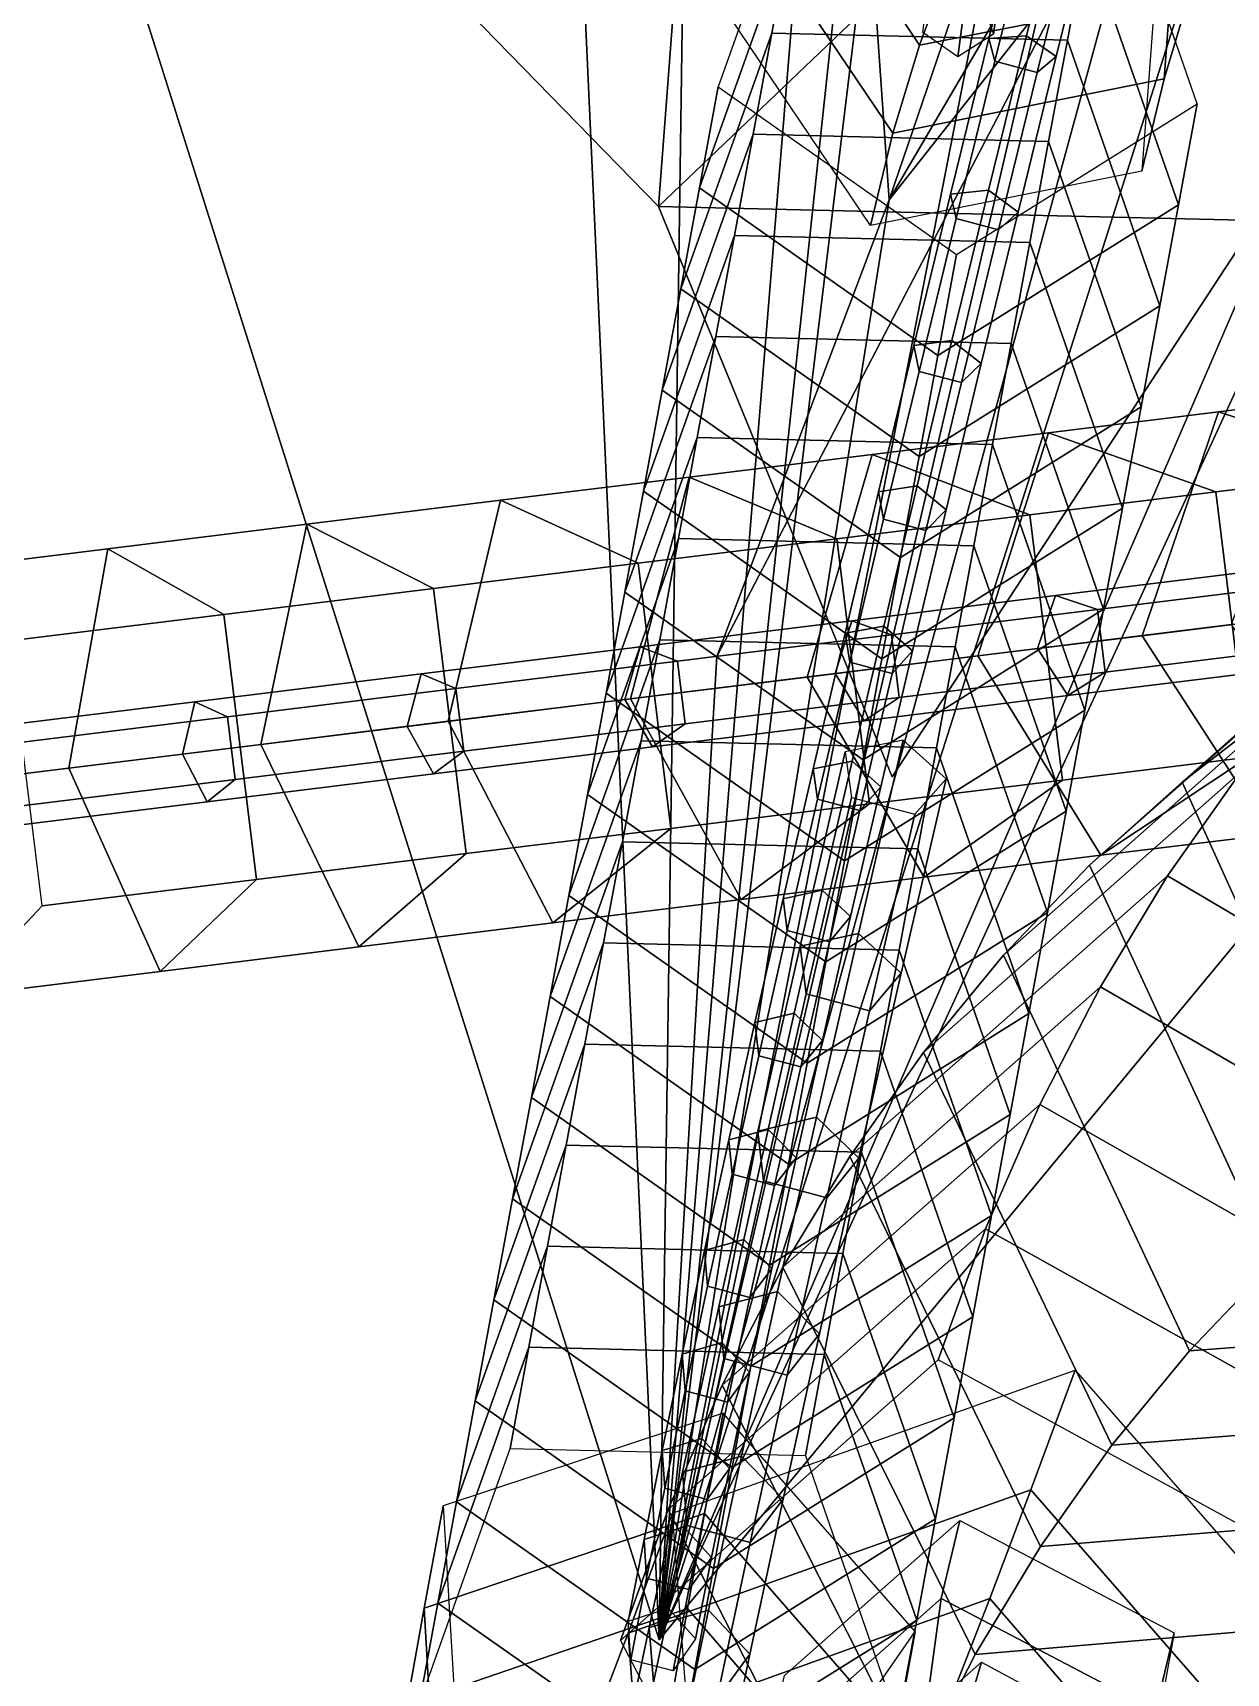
# Model space of a CAD drawing. Header units: metres. Extents: x -366 to 149, y -229 to 234.
# Drawn here: x -33.71 to -22.73, y -12.44 to 2.64 of the extents above; entities that cross this region are included whole.
import ezdxf

# ---------------------------------------------------------------- set-up
doc = ezdxf.new("R2010")
doc.units = ezdxf.units.M

msp = doc.modelspace()

# ---------------------------------------------------------------- linework, layer by layer
at = {"layer": 'coral-li_Intrnd', "color": 3}
for points in [[(-26.9354, 4.61, 404.6213), (-26.6425, 5.4061, 406.714), (-25.2686, 3.3018, 407.3216), (-25.5543, 2.5274, 405.285)], [(-23.3045, 2.2203, 402.7961), (-23.06369, 3.01478, 404.7906), (-22.8823, 5.403, 403.8169), (-23.1269, 4.5946, 401.7881)], [(-27.1862, 3.7788, 402.5369), (-26.9354, 4.61, 404.6213), (-25.5543, 2.5274, 405.285), (-25.7989, 1.719, 403.2562)], [(-23.5093, 1.3716, 400.761), (-23.3045, 2.2203, 402.7961), (-23.1269, 4.5946, 401.7881), (-23.3317, 3.7459, 399.753)], [(-26.7382, 3.5673, 397.5726), (-26.5663, 4.4964, 399.7054), (-27.403, 2.1457, 400.7968), (-27.5749, 1.2166, 398.664)], [(-23.1724, 1.0609, 398.377), (-23.00058, 1.9899, 400.5098), (-23.8502, 4.431, 399.5149), (-24.02216, 3.5019, 397.3821)], [(-27.391, 2.9302, 400.5017), (-27.1862, 3.7788, 402.5369), (-25.7989, 1.719, 403.2562), (-26.00375, 0.8703, 401.221)], [(-25.5543, 2.5274, 405.285), (-25.2686, 3.3018, 407.3216), (-22.7825, 3.7757, 406.7929), (-23.06369, 3.01478, 404.7906)], [(-26.9101, 2.6382, 395.4398), (-26.7382, 3.5673, 397.5726), (-27.5749, 1.2166, 398.664), (-27.7468, 0.2875, 396.5313)], [(-24.194, 2.5728, 395.2494), (-24.02216, 3.5019, 397.3821), (-26.7382, 3.5673, 397.5726), (-26.9101, 2.6382, 395.4398)], [(-23.3444, 0.1318, 396.2442), (-23.1724, 1.0609, 398.377), (-24.02216, 3.5019, 397.3821), (-24.194, 2.5728, 395.2494)], [(-25.7989, 1.719, 403.2562), (-25.5543, 2.5274, 405.285), (-23.06369, 3.01478, 404.7906), (-23.3045, 2.2203, 402.7961)], [(-27.08204, 1.7091, 393.307), (-26.9101, 2.6382, 395.4398), (-27.7468, 0.2875, 396.5313), (-27.9188, -0.6415, 394.3985)], [(-24.3659, 1.6437, 393.1166), (-24.194, 2.5728, 395.2494), (-26.9101, 2.6382, 395.4398), (-27.08204, 1.7091, 393.307)], [(-23.5163, -0.7972, 394.1115), (-23.3444, 0.1318, 396.2442), (-24.194, 2.5728, 395.2494), (-24.3659, 1.6437, 393.1166)], [(-27.5749, 1.2166, 398.664), (-27.403, 2.1457, 400.7968), (-25.2119, 0.6055, 401.2912), (-25.3838, -0.3235, 399.1584)], [(-26.00375, 0.8703, 401.221), (-25.7989, 1.719, 403.2562), (-23.3045, 2.2203, 402.7961), (-23.5093, 1.3716, 400.761)], [(-25.3838, -0.3235, 399.1584), (-25.2119, 0.6055, 401.2912), (-23.00058, 1.9899, 400.5098), (-23.1724, 1.0609, 398.377)], [(-27.2539, 0.78, 391.1742), (-27.08204, 1.7091, 393.307), (-27.9188, -0.6415, 394.3985), (-28.09071, -1.5706, 392.2657)], [(-24.5378, 0.7146, 390.9838), (-24.3659, 1.6437, 393.1166), (-27.08204, 1.7091, 393.307), (-27.2539, 0.78, 391.1742)], [(-23.6882, -1.7263, 391.9787), (-23.5163, -0.7972, 394.1115), (-24.3659, 1.6437, 393.1166), (-24.5378, 0.7146, 390.9838)], [(-27.7468, 0.2875, 396.5313), (-27.5749, 1.2166, 398.664), (-25.3838, -0.3235, 399.1584), (-25.5557, -1.2526, 397.0256)], [(-25.5557, -1.2526, 397.0256), (-25.3838, -0.3235, 399.1584), (-23.1724, 1.0609, 398.377), (-23.3444, 0.1318, 396.2442)], [(-27.4258, -0.1489, 389.0414), (-27.2539, 0.78, 391.1742), (-28.09071, -1.5706, 392.2657), (-28.2626, -2.4997, 390.1329)], [(-24.7097, -0.2144, 388.851), (-24.5378, 0.7146, 390.9838), (-27.2539, 0.78, 391.1742), (-27.4258, -0.1489, 389.0414)], [(-23.8601, -2.6554, 389.8459), (-23.6882, -1.7263, 391.9787), (-24.5378, 0.7146, 390.9838), (-24.7097, -0.2144, 388.851)], [(-27.9188, -0.6415, 394.3985), (-27.7468, 0.2875, 396.5313), (-25.5557, -1.2526, 397.0256), (-25.7276, -2.1817, 394.8928)], [(-25.7276, -2.1817, 394.8928), (-25.5557, -1.2526, 397.0256), (-23.3444, 0.1318, 396.2442), (-23.5163, -0.7972, 394.1115)], [(-27.5977, -1.07808, 386.9087), (-27.4258, -0.1489, 389.0414), (-28.2626, -2.4997, 390.1329), (-28.4345, -3.4288, 388.0001)], [(-24.8817, -1.1435, 386.7182), (-24.7097, -0.2144, 388.851), (-27.4258, -0.1489, 389.0414), (-27.5977, -1.07808, 386.9087)], [(-24.03204, -3.5845, 387.7131), (-23.8601, -2.6554, 389.8459), (-24.7097, -0.2144, 388.851), (-24.8817, -1.1435, 386.7182)], [(-28.09071, -1.5706, 392.2657), (-27.9188, -0.6415, 394.3985), (-25.7276, -2.1817, 394.8928), (-25.8996, -3.1108, 392.76)], [(-21.305, -0.6559, 236.1431), (-22.8031, -0.8406, 237.5101), (-23.5063, -2.8992, 236.462), (-22.05821, -2.7206, 235.1429)], [(-19.6003, -1.1804, 237.7708), (-21.1796, -1.3752, 239.2157), (-22.8031, -0.8406, 237.5101), (-21.305, -0.6559, 236.1431)], [(-25.8996, -3.1108, 392.76), (-25.7276, -2.1817, 394.8928), (-23.5163, -0.7972, 394.1115), (-23.6882, -1.7263, 391.9787)], [(-22.8031, -0.8406, 237.5101), (-24.366, -1.03345, 238.8014), (-25.01705, -3.08556, 237.708), (-23.5063, -2.8992, 236.462)], [(-21.1796, -1.3752, 239.2157), (-22.8274, -1.5784, 240.5808), (-24.366, -1.03345, 238.8014), (-22.8031, -0.8406, 237.5101)], [(-24.366, -1.03345, 238.8014), (-25.9898, -1.2337, 240.0139), (-26.5865, -3.2791, 238.8777), (-25.01705, -3.08556, 237.708)], [(-22.8274, -1.5784, 240.5808), (-24.5396, -1.7896, 241.8628), (-25.9898, -1.2337, 240.0139), (-24.366, -1.03345, 238.8014)], [(-19.3118, -0.9674, 246.4759), (-20.2195, -1.6657, 249.8204), (-23.1388, -4.2447, 248.4895), (-22.231, -3.5463, 245.145)], [(-27.7696, -2.00717, 384.7759), (-27.5977, -1.07808, 386.9087), (-28.4345, -3.4288, 388.0001), (-28.6064, -4.3579, 385.8673)], [(-25.05361, -2.07259, 384.5854), (-24.8817, -1.1435, 386.7182), (-27.5977, -1.07808, 386.9087), (-27.7696, -2.00717, 384.7759)], [(-24.2039, -4.5136, 385.5803), (-24.03204, -3.5845, 387.7131), (-24.8817, -1.1435, 386.7182), (-25.05361, -2.07259, 384.5854)], [(-25.9898, -1.2337, 240.0139), (-27.6707, -1.441, 241.1446), (-28.2111, -3.4795, 239.9685), (-26.5865, -3.2791, 238.8777)], [(-24.5396, -1.7896, 241.8628), (-26.3122, -2.00827, 243.0586), (-27.6707, -1.441, 241.1446), (-25.9898, -1.2337, 240.0139)], [(-27.6707, -1.441, 241.1446), (-29.4047, -1.6549, 242.1909), (-29.8869, -3.6862, 240.9776), (-28.2111, -3.4795, 239.9685)], [(-26.3122, -2.00827, 243.0586), (-28.1409, -2.2338, 244.1653), (-29.4047, -1.6549, 242.1909), (-27.6707, -1.441, 241.1446)], [(-20.879, -3.8122, 239.2157), (-22.5268, -4.01546, 240.5808), (-22.8274, -1.5784, 240.5808), (-21.1796, -1.3752, 239.2157)], [(-29.4047, -1.6549, 242.1909), (-31.1876, -1.8748, 243.1502), (-31.6098, -3.8987, 241.9027), (-29.8869, -3.6862, 240.9776)], [(-28.1409, -2.2338, 244.1653), (-30.02139, -2.4657, 245.1803), (-31.1876, -1.8748, 243.1502), (-29.4047, -1.6549, 242.1909)], [(-28.2626, -2.4997, 390.1329), (-28.09071, -1.5706, 392.2657), (-25.8996, -3.1108, 392.76), (-26.07151, -4.03993, 390.6273)], [(-22.5268, -4.01546, 240.5808), (-24.239, -4.2266, 241.8628), (-24.5396, -1.7896, 241.8628), (-22.8274, -1.5784, 240.5808)], [(-24.239, -4.2266, 241.8628), (-26.01169, -4.4452, 243.0586), (-26.3122, -2.00827, 243.0586), (-24.5396, -1.7896, 241.8628)], [(-26.07151, -4.03993, 390.6273), (-25.8996, -3.1108, 392.76), (-23.6882, -1.7263, 391.9787), (-23.8601, -2.6554, 389.8459)], [(-20.2195, -1.6657, 249.8204), (-21.07013, -2.4293, 253.1656), (-23.9893, -5.00829, 251.8348), (-23.1388, -4.2447, 248.4895)], [(-31.1876, -1.8748, 243.1502), (-33.01502, -2.1002, 244.0202), (-33.3756, -4.1165, 242.7415), (-31.6098, -3.8987, 241.9027)], [(-30.02139, -2.4657, 245.1803), (-31.9489, -2.7034, 246.1011), (-33.01502, -2.1002, 244.0202), (-31.1876, -1.8748, 243.1502)], [(-33.01502, -2.1002, 244.0202), (-34.8826, -2.3305, 244.7988), (-35.1802, -4.339, 243.492), (-33.3756, -4.1165, 242.7415)], [(-31.9489, -2.7034, 246.1011), (-33.919, -2.9464, 246.9255), (-34.8826, -2.3305, 244.7988), (-33.01502, -2.1002, 244.0202)], [(-27.9415, -2.9362, 382.6431), (-27.7696, -2.00717, 384.7759), (-28.6064, -4.3579, 385.8673), (-28.7783, -5.287, 383.7346)], [(-26.01169, -4.4452, 243.0586), (-27.8404, -4.6708, 244.1653), (-28.1409, -2.2338, 244.1653), (-26.3122, -2.00827, 243.0586)], [(-25.2255, -3.00169, 382.4527), (-25.05361, -2.07259, 384.5854), (-27.7696, -2.00717, 384.7759), (-27.9415, -2.9362, 382.6431)], [(-24.3758, -5.4427, 383.4475), (-24.2039, -4.5136, 385.5803), (-25.05361, -2.07259, 384.5854), (-25.2255, -3.00169, 382.4527)], [(-27.8404, -4.6708, 244.1653), (-29.7208, -4.9027, 245.1803), (-30.02139, -2.4657, 245.1803), (-28.1409, -2.2338, 244.1653)], [(-29.7208, -4.9027, 245.1803), (-31.6483, -5.1404, 246.1011), (-31.9489, -2.7034, 246.1011), (-30.02139, -2.4657, 245.1803)], [(-28.4345, -3.4288, 388.0001), (-28.2626, -2.4997, 390.1329), (-26.07151, -4.03993, 390.6273), (-26.2434, -4.969, 388.4945)], [(-21.07013, -2.4293, 253.1656), (-21.8629, -3.2576, 256.5097), (-24.7821, -5.8365, 255.1788), (-23.9893, -5.00829, 251.8348)], [(-31.6483, -5.1404, 246.1011), (-33.6184, -5.3834, 246.9255), (-33.919, -2.9464, 246.9255), (-31.9489, -2.7034, 246.1011)], [(-26.2434, -4.969, 388.4945), (-26.07151, -4.03993, 390.6273), (-23.8601, -2.6554, 389.8459), (-24.03204, -3.5845, 387.7131)], [(-22.05821, -2.7206, 235.1429), (-23.5063, -2.8992, 236.462), (-22.324, -4.7252, 237.5101), (-20.8259, -4.5404, 236.1431)], [(-28.1134, -3.8653, 380.5103), (-27.9415, -2.9362, 382.6431), (-28.7783, -5.287, 383.7346), (-28.9502, -6.2161, 381.6018)], [(-25.3974, -3.9307, 380.3199), (-25.2255, -3.00169, 382.4527), (-27.9415, -2.9362, 382.6431), (-28.1134, -3.8653, 380.5103)], [(-24.5477, -6.3718, 381.3148), (-24.3758, -5.4427, 383.4475), (-25.2255, -3.00169, 382.4527), (-25.3974, -3.9307, 380.3199)], [(-23.5063, -2.8992, 236.462), (-25.01705, -3.08556, 237.708), (-23.8868, -4.9179, 238.8014), (-22.324, -4.7252, 237.5101)], [(-25.01705, -3.08556, 237.708), (-26.5865, -3.2791, 238.8777), (-25.5107, -5.1182, 240.0139), (-23.8868, -4.9179, 238.8014)], [(-26.5865, -3.2791, 238.8777), (-28.2111, -3.4795, 239.9685), (-27.1916, -5.3255, 241.1446), (-25.5107, -5.1182, 240.0139)], [(-21.8629, -3.2576, 256.5097), (-22.5974, -4.1501, 259.8505), (-25.5166, -6.7291, 258.5197), (-24.7821, -5.8365, 255.1788)], [(-28.6064, -4.3579, 385.8673), (-28.4345, -3.4288, 388.0001), (-26.2434, -4.969, 388.4945), (-26.4153, -5.8981, 386.3617)], [(-28.2111, -3.4795, 239.9685), (-29.8869, -3.6862, 240.9776), (-28.9256, -5.5394, 242.1909), (-27.1916, -5.3255, 241.1446)], [(-26.4153, -5.8981, 386.3617), (-26.2434, -4.969, 388.4945), (-24.03204, -3.5845, 387.7131), (-24.2039, -4.5136, 385.5803)], [(-22.231, -3.5463, 245.145), (-23.1388, -4.2447, 248.4895), (-21.4718, -7.9199, 248.1736), (-20.5891, -7.2393, 244.9187)], [(-29.8869, -3.6862, 240.9776), (-31.6098, -3.8987, 241.9027), (-30.7085, -5.7593, 243.1502), (-28.9256, -5.5394, 242.1909)], [(-31.6098, -3.8987, 241.9027), (-33.3756, -4.1165, 242.7415), (-32.5359, -5.9847, 244.0202), (-30.7085, -5.7593, 243.1502)], [(-28.2854, -4.7944, 378.3775), (-28.1134, -3.8653, 380.5103), (-28.9502, -6.2161, 381.6018), (-29.1221, -7.1451, 379.469)], [(-25.5693, -4.8598, 378.1871), (-25.3974, -3.9307, 380.3199), (-28.1134, -3.8653, 380.5103), (-28.2854, -4.7944, 378.3775)], [(-22.324, -4.7252, 237.5101), (-23.8868, -4.9179, 238.8014), (-22.5268, -4.01546, 240.5808), (-20.879, -3.8122, 239.2157)], [(-24.7196, -7.3009, 379.182), (-24.5477, -6.3718, 381.3148), (-25.3974, -3.9307, 380.3199), (-25.5693, -4.8598, 378.1871)], [(-23.8868, -4.9179, 238.8014), (-25.5107, -5.1182, 240.0139), (-24.239, -4.2266, 241.8628), (-22.5268, -4.01546, 240.5808)], [(-33.3756, -4.1165, 242.7415), (-35.1802, -4.339, 243.492), (-34.4034, -6.215, 244.7988), (-32.5359, -5.9847, 244.0202)], [(-22.5974, -4.1501, 259.8505), (-23.2733, -5.1064, 263.1861), (-26.1925, -7.6853, 261.8553), (-25.5166, -6.7291, 258.5197)], [(-19.1305, -6.2294, 260.0563), (-19.7875, -7.1609, 263.3025), (-23.2733, -5.1064, 263.1861), (-22.5974, -4.1501, 259.8505)], [(-28.7783, -5.287, 383.7346), (-28.6064, -4.3579, 385.8673), (-26.4153, -5.8981, 386.3617), (-26.5872, -6.8272, 384.2289)], [(-25.5107, -5.1182, 240.0139), (-27.1916, -5.3255, 241.1446), (-26.01169, -4.4452, 243.0586), (-24.239, -4.2266, 241.8628)], [(-23.1388, -4.2447, 248.4895), (-23.9893, -5.00829, 251.8348), (-22.2988, -8.6638, 251.4293), (-21.4718, -7.9199, 248.1736)], [(-27.1916, -5.3255, 241.1446), (-28.9256, -5.5394, 242.1909), (-27.8404, -4.6708, 244.1653), (-26.01169, -4.4452, 243.0586)], [(-26.5872, -6.8272, 384.2289), (-26.4153, -5.8981, 386.3617), (-24.2039, -4.5136, 385.5803), (-24.3758, -5.4427, 383.4475)], [(-28.9256, -5.5394, 242.1909), (-30.7085, -5.7593, 243.1502), (-29.7208, -4.9027, 245.1803), (-27.8404, -4.6708, 244.1653)], [(-28.4573, -5.7235, 376.2448), (-28.2854, -4.7944, 378.3775), (-29.1221, -7.1451, 379.469), (-29.294, -8.07427, 377.3362)], [(-25.7412, -5.7889, 376.0543), (-25.5693, -4.8598, 378.1871), (-28.2854, -4.7944, 378.3775), (-28.4573, -5.7235, 376.2448)], [(-30.7085, -5.7593, 243.1502), (-32.5359, -5.9847, 244.0202), (-31.6483, -5.1404, 246.1011), (-29.7208, -4.9027, 245.1803)], [(-24.8915, -8.2299, 377.0492), (-24.7196, -7.3009, 379.182), (-25.5693, -4.8598, 378.1871), (-25.7412, -5.7889, 376.0543)], [(-23.2733, -5.1064, 263.1861), (-23.8901, -6.1257, 266.5144), (-26.8093, -8.7047, 265.1836), (-26.1925, -7.6853, 261.8553)], [(-23.9893, -5.00829, 251.8348), (-24.7821, -5.8365, 255.1788), (-23.0696, -9.4708, 254.6837), (-22.2988, -8.6638, 251.4293)], [(-19.7875, -7.1609, 263.3025), (-20.387, -8.1538, 266.5415), (-23.8901, -6.1257, 266.5144), (-23.2733, -5.1064, 263.1861)], [(-32.5359, -5.9847, 244.0202), (-34.4034, -6.215, 244.7988), (-33.6184, -5.3834, 246.9255), (-31.6483, -5.1404, 246.1011)], [(-28.9502, -6.2161, 381.6018), (-28.7783, -5.287, 383.7346), (-26.5872, -6.8272, 384.2289), (-26.7591, -7.7562, 382.0961)], [(-26.7591, -7.7562, 382.0961), (-26.5872, -6.8272, 384.2289), (-24.3758, -5.4427, 383.4475), (-24.5477, -6.3718, 381.3148)], [(-28.6292, -6.6526, 374.112), (-28.4573, -5.7235, 376.2448), (-29.294, -8.07427, 377.3362), (-29.4659, -9.00337, 375.2034)], [(-25.9131, -6.718, 373.9215), (-25.7412, -5.7889, 376.0543), (-28.4573, -5.7235, 376.2448), (-28.6292, -6.6526, 374.112)], [(-25.06349, -9.159, 374.9164), (-24.8915, -8.2299, 377.0492), (-25.7412, -5.7889, 376.0543), (-25.9131, -6.718, 373.9215)], [(-24.7821, -5.8365, 255.1788), (-25.5166, -6.7291, 258.5197), (-23.7837, -10.3402, 257.935), (-23.0696, -9.4708, 254.6837)], [(-23.8901, -6.1257, 266.5144), (-24.4475, -7.2076, 269.8335), (-27.3667, -9.7866, 268.5027), (-26.8093, -8.7047, 265.1836)], [(-20.387, -8.1538, 266.5415), (-20.9286, -9.2075, 269.7716), (-24.4475, -7.2076, 269.8335), (-23.8901, -6.1257, 266.5144)], [(-29.1221, -7.1451, 379.469), (-28.9502, -6.2161, 381.6018), (-26.7591, -7.7562, 382.0961), (-26.931, -8.6853, 379.9633)], [(-26.931, -8.6853, 379.9633), (-26.7591, -7.7562, 382.0961), (-24.5477, -6.3718, 381.3148), (-24.7196, -7.3009, 379.182)], [(-28.8011, -7.5817, 371.9792), (-28.6292, -6.6526, 374.112), (-29.4659, -9.00337, 375.2034), (-29.6378, -9.9324, 373.0706)], [(-26.08507, -7.6471, 371.7888), (-25.9131, -6.718, 373.9215), (-28.6292, -6.6526, 374.112), (-28.8011, -7.5817, 371.9792)], [(-25.5166, -6.7291, 258.5197), (-26.1925, -7.6853, 261.8553), (-24.4407, -11.2717, 261.1811), (-23.7837, -10.3402, 257.935)], [(-25.2354, -10.08817, 372.7836), (-25.06349, -9.159, 374.9164), (-25.9131, -6.718, 373.9215), (-26.08507, -7.6471, 371.7888)], [(-29.294, -8.07427, 377.3362), (-29.1221, -7.1451, 379.469), (-26.931, -8.6853, 379.9633), (-27.1029, -9.6144, 377.8306)], [(-24.4475, -7.2076, 269.8335), (-24.945, -8.3513, 273.1413), (-27.8643, -10.9303, 271.8105), (-27.3667, -9.7866, 268.5027)], [(-20.9286, -9.2075, 269.7716), (-21.4121, -10.3214, 272.9906), (-24.945, -8.3513, 273.1413), (-24.4475, -7.2076, 269.8335)], [(-27.1029, -9.6144, 377.8306), (-26.931, -8.6853, 379.9633), (-24.7196, -7.3009, 379.182), (-24.8915, -8.2299, 377.0492)], [(-28.973, -8.5108, 369.8464), (-28.8011, -7.5817, 371.9792), (-29.6378, -9.9324, 373.0706), (-29.8098, -10.8615, 370.9379)], [(-26.2569, -8.5762, 369.656), (-26.08507, -7.6471, 371.7888), (-28.8011, -7.5817, 371.9792), (-28.973, -8.5108, 369.8464)], [(-26.1925, -7.6853, 261.8553), (-26.8093, -8.7047, 265.1836), (-25.04021, -12.2646, 264.4202), (-24.4407, -11.2717, 261.1811)], [(-25.4073, -11.01726, 370.6508), (-25.2354, -10.08817, 372.7836), (-26.08507, -7.6471, 371.7888), (-26.2569, -8.5762, 369.656)], [(-29.4659, -9.00337, 375.2034), (-29.294, -8.07427, 377.3362), (-27.1029, -9.6144, 377.8306), (-27.2748, -10.5435, 375.6978)], [(-27.2748, -10.5435, 375.6978), (-27.1029, -9.6144, 377.8306), (-24.8915, -8.2299, 377.0492), (-25.06349, -9.159, 374.9164)], [(-24.945, -8.3513, 273.1413), (-25.3825, -9.5563, 276.4359), (-28.3018, -12.1352, 275.105), (-27.8643, -10.9303, 271.8105)], [(-21.4121, -10.3214, 272.9906), (-21.8371, -11.4948, 276.1967), (-25.3825, -9.5563, 276.4359), (-24.945, -8.3513, 273.1413)], [(-22.2988, -8.6638, 251.4293), (-23.0696, -9.4708, 254.6837), (-19.1579, -9.1779, 255.683), (-18.4006, -8.3841, 252.4836)], [(-29.1449, -9.4398, 367.7136), (-28.973, -8.5108, 369.8464), (-29.8098, -10.8615, 370.9379), (-29.9817, -11.7906, 368.8051)], [(-26.4288, -9.5053, 367.5232), (-26.2569, -8.5762, 369.656), (-28.973, -8.5108, 369.8464), (-29.1449, -9.4398, 367.7136)], [(-25.5792, -11.9463, 368.5181), (-25.4073, -11.01726, 370.6508), (-26.2569, -8.5762, 369.656), (-26.4288, -9.5053, 367.5232)], [(-26.8093, -8.7047, 265.1836), (-27.3667, -9.7866, 268.5027), (-25.5818, -13.3183, 267.6502), (-25.04021, -12.2646, 264.4202)], [(-29.6378, -9.9324, 373.0706), (-29.4659, -9.00337, 375.2034), (-27.2748, -10.5435, 375.6978), (-27.4467, -11.4726, 373.565)], [(-27.4467, -11.4726, 373.565), (-27.2748, -10.5435, 375.6978), (-25.06349, -9.159, 374.9164), (-25.2354, -10.08817, 372.7836)], [(-23.0696, -9.4708, 254.6837), (-23.7837, -10.3402, 257.935), (-19.8594, -10.03325, 258.8792), (-19.1579, -9.1779, 255.683)], [(-29.3168, -10.3689, 365.5808), (-29.1449, -9.4398, 367.7136), (-29.9817, -11.7906, 368.8051), (-30.1536, -12.7197, 366.6723)], [(-26.6008, -10.4344, 365.3904), (-26.4288, -9.5053, 367.5232), (-29.1449, -9.4398, 367.7136), (-29.3168, -10.3689, 365.5808)], [(-24.1213, -9.649, 276.4785), (-24.5289, -10.7503, 279.7283), (-28.2322, -12.06645, 278.8178), (-27.8246, -10.9651, 275.568)], [(-25.7511, -12.8754, 366.3853), (-25.5792, -11.9463, 368.5181), (-26.4288, -9.5053, 367.5232), (-26.6008, -10.4344, 365.3904)], [(-21.5087, -12.6452, 275.7909), (-21.9163, -13.7465, 279.0406), (-24.5289, -10.7503, 279.7283), (-24.1213, -9.649, 276.4785)], [(-27.3667, -9.7866, 268.5027), (-27.8643, -10.9303, 271.8105), (-26.06531, -14.4322, 270.8692), (-25.5818, -13.3183, 267.6502)], [(-29.8098, -10.8615, 370.9379), (-29.6378, -9.9324, 373.0706), (-27.4467, -11.4726, 373.565), (-27.6186, -12.4017, 371.4322)], [(-27.5305, -10.9684, 363.1636), (-27.3595, -10.04494, 365.2819), (-29.934, -10.8979, 365.861), (-30.1077, -11.8369, 363.7061)], [(-27.6186, -12.4017, 371.4322), (-27.4467, -11.4726, 373.565), (-25.2354, -10.08817, 372.7836), (-25.4073, -11.01726, 370.6508)], [(-25.7662, -12.9918, 363.8592), (-25.5924, -12.05288, 366.0142), (-27.3595, -10.04494, 365.2819), (-27.5305, -10.9684, 363.1636)], [(-23.7837, -10.3402, 257.935), (-24.4407, -11.2717, 261.1811), (-20.5048, -10.9494, 262.0704), (-19.8594, -10.03325, 258.8792)], [(-24.5289, -10.7503, 279.7283), (-24.9071, -11.7479, 282.926), (-28.6171, -13.08188, 282.0703), (-28.2322, -12.06645, 278.8178)], [(-21.9163, -13.7465, 279.0406), (-22.3012, -14.762, 282.2931), (-24.9071, -11.7479, 282.926), (-24.5289, -10.7503, 279.7283)], [(-27.6872, -11.8416, 361.023), (-27.5305, -10.9684, 363.1636), (-30.1077, -11.8369, 363.7061), (-30.2671, -12.7247, 361.5284)], [(-30.1077, -11.8369, 363.7061), (-29.934, -10.8979, 365.861), (-29.782, -13.441, 366.9566), (-29.9603, -14.4051, 364.742)], [(-29.9817, -11.7906, 368.8051), (-29.8098, -10.8615, 370.9379), (-27.6186, -12.4017, 371.4322), (-27.7906, -13.3308, 369.2994)], [(-27.8643, -10.9303, 271.8105), (-28.3018, -12.1352, 275.105), (-26.4902, -15.6056, 274.0753), (-26.06531, -14.4322, 270.8692)], [(-27.8246, -10.9651, 275.568), (-28.2322, -12.06645, 278.8178), (-27.943, -15.8884, 277.5589), (-27.5354, -14.7871, 274.3091)], [(-25.9255, -13.8796, 361.6816), (-25.7662, -12.9918, 363.8592), (-27.5305, -10.9684, 363.1636), (-27.6872, -11.8416, 361.023)], [(-24.4407, -11.2717, 261.1811), (-25.04021, -12.2646, 264.4202), (-21.09375, -11.926, 265.2546), (-20.5048, -10.9494, 262.0704)], [(-27.7906, -13.3308, 369.2994), (-27.6186, -12.4017, 371.4322), (-25.4073, -11.01726, 370.6508), (-25.5792, -11.9463, 368.5181)], [(-25.1815, -11.03208, 276.0032), (-25.3526, -11.7497, 277.7693), (-26.9642, -13.1735, 277.0345), (-26.7931, -12.4558, 275.2685)], [(-23.2131, -12.06483, 275.7742), (-23.3842, -12.7825, 277.5403), (-25.3526, -11.7497, 277.7693), (-25.1815, -11.03208, 276.0032)], [(-24.9071, -11.7479, 282.926), (-25.2658, -12.669, 286.1487), (-28.9822, -14.01959, 285.3482), (-28.6171, -13.08188, 282.0703)], [(-25.3526, -11.7497, 277.7693), (-25.4632, -12.5602, 279.5825), (-27.07485, -13.984, 278.8478), (-26.9642, -13.1735, 277.0345)], [(-23.3842, -12.7825, 277.5403), (-23.4873, -13.552, 279.2575), (-25.4632, -12.5602, 279.5825), (-25.3526, -11.7497, 277.7693)], [(-22.3012, -14.762, 282.2931), (-22.6663, -15.6997, 285.571), (-25.2658, -12.669, 286.1487), (-24.9071, -11.7479, 282.926)], [(-27.8297, -12.6639, 358.8613), (-27.6872, -11.8416, 361.023), (-30.2671, -12.7247, 361.5284), (-30.4119, -13.5607, 359.3294)], [(-30.2671, -12.7247, 361.5284), (-30.1077, -11.8369, 363.7061), (-29.9603, -14.4051, 364.742), (-30.1238, -15.3166, 362.5041)], [(-30.1536, -12.7197, 366.6723), (-29.9817, -11.7906, 368.8051), (-27.7906, -13.3308, 369.2994), (-27.9625, -14.2599, 367.1667)], [(-26.07038, -14.7156, 359.4825), (-25.9255, -13.8796, 361.6816), (-27.6872, -11.8416, 361.023), (-27.8297, -12.6639, 358.8613)], [(-27.9625, -14.2599, 367.1667), (-27.7906, -13.3308, 369.2994), (-25.5792, -11.9463, 368.5181), (-25.7511, -12.8754, 366.3853)], [(-27.2366, -15.1297, 364.8381), (-27.05829, -14.1656, 367.0527), (-25.5924, -12.05288, 366.0142), (-25.7662, -12.9918, 363.8592)], [(-25.04021, -12.2646, 264.4202), (-25.5818, -13.3183, 267.6502), (-21.6257, -12.9625, 268.4299), (-21.09375, -11.926, 265.2546)], [(-28.2322, -12.06645, 278.8178), (-28.6171, -13.08188, 282.0703), (-28.3387, -16.9328, 280.9005), (-27.943, -15.8884, 277.5589)], [(-23.582, -14.09397, 274.9138), (-23.7531, -14.8116, 276.6799), (-23.3842, -12.7825, 277.5403), (-23.2131, -12.06483, 275.7742)]]:
    msp.add_3dface(points, dxfattribs=at)
at = {"layer": 'coral-li_Leaf', "color": 3}
for points in [[(-27.4795, 7.2614, 372.4348), (-32.5533, 5.7611, 368.9116), (-27.9536, 1.0466, 371.0191)], [(-27.4795, 7.2614, 372.4348), (-27.9536, 1.0466, 371.0191), (-32.5533, 5.7611, 368.9116)], [(-27.9536, 1.0466, 371.0191), (-22.4311, 6.3184, 372.8594), (-27.4795, 7.2614, 372.4348)], [(-27.9536, 1.0466, 371.0191), (-27.4795, 7.2614, 372.4348), (-22.4311, 6.3184, 372.8594)], [(-22.454, 0.9182, 370.438), (-22.4311, 6.3184, 372.8594), (-27.9536, 1.0466, 371.0191)], [(-22.454, 0.9182, 370.438), (-27.9536, 1.0466, 371.0191), (-22.4311, 6.3184, 372.8594)], [(-22.454, 0.9182, 370.438), (-27.9536, 1.0466, 371.0191), (-25.8052, -4.1952, 365.331)], [(-22.454, 0.9182, 370.438), (-25.8052, -4.1952, 365.331), (-27.9536, 1.0466, 371.0191)]]:
    msp.add_3dface(points, dxfattribs=at)
at = {"layer": 'coral-li_Mrstm', "color": 3}
for points in [[(-26.05544, 3.4409, 404.2249), (-21.9765, 14.04565, 424.0147), (-21.5985, 2.5594, 404.9686)], [(-26.05544, 3.4409, 404.2249), (-21.5985, 2.5594, 404.9686), (-21.9765, 14.04565, 424.0147)], [(-26.106, 5.02401, 403.5394), (-22.00336, 12.3227, 424.7674), (-25.8325, 1.1069, 405.9427)], [(-26.106, 5.02401, 403.5394), (-25.8325, 1.1069, 405.9427), (-22.00336, 12.3227, 424.7674)], [(-22.00336, 12.3227, 424.7674), (-21.8446, 7.9067, 427.3506), (-25.8325, 1.1069, 405.9427)], [(-22.00336, 12.3227, 424.7674), (-25.8325, 1.1069, 405.9427), (-21.8446, 7.9067, 427.3506)], [(-26.3127, 7.8009, 403.0653), (-27.6156, 11.06131, 400.2397), (-27.9477, -12.1292, 366.2373)], [(-26.3127, 7.8009, 403.0653), (-27.9477, -12.1292, 366.2373), (-27.6156, 11.06131, 400.2397)], [(-21.9497, 6.6872, 403.1988), (-18.5291, 8.2658, 400.7251), (-27.9477, -12.1292, 366.2373)], [(-21.9497, 6.6872, 403.1988), (-27.9477, -12.1292, 366.2373), (-18.5291, 8.2658, 400.7251)], [(-25.8325, 1.1069, 405.9427), (-21.8446, 7.9067, 427.3506), (-24.06819, 3.3431, 428.0043)], [(-25.8325, 1.1069, 405.9427), (-24.06819, 3.3431, 428.0043), (-21.8446, 7.9067, 427.3506)], [(-27.9477, -12.1292, 366.2373), (-23.4768, 4.226, 403.6751), (-26.3127, 7.8009, 403.0653)], [(-27.9477, -12.1292, 366.2373), (-26.3127, 7.8009, 403.0653), (-23.4768, 4.226, 403.6751)], [(-27.9477, -12.1292, 366.2373), (-24.4275, 2.9668, 404.3003), (-21.9497, 6.6872, 403.1988)], [(-27.9477, -12.1292, 366.2373), (-21.9497, 6.6872, 403.1988), (-24.4275, 2.9668, 404.3003)], [(-27.9477, -12.1292, 366.2373), (-24.5082, 5.4901, 403.2075), (-28.6987, 4.3718, 404.7514)], [(-27.9477, -12.1292, 366.2373), (-28.6987, 4.3718, 404.7514), (-24.5082, 5.4901, 403.2075)], [(-27.9477, -12.1292, 366.2373), (-26.106, 5.02401, 403.5394), (-25.8325, 1.1069, 405.9427)], [(-27.9477, -12.1292, 366.2373), (-25.8325, 1.1069, 405.9427), (-26.106, 5.02401, 403.5394)], [(-28.6987, 4.3718, 404.7514), (-33.07632, 4.08382, 403.7194), (-27.9477, -12.1292, 366.2373)], [(-28.6987, 4.3718, 404.7514), (-27.9477, -12.1292, 366.2373), (-33.07632, 4.08382, 403.7194)], [(-27.9477, -12.1292, 366.2373), (-26.05544, 3.4409, 404.2249), (-21.5985, 2.5594, 404.9686)], [(-27.9477, -12.1292, 366.2373), (-21.5985, 2.5594, 404.9686), (-26.05544, 3.4409, 404.2249)], [(-25.8325, 1.1069, 405.9427), (-24.06819, 3.3431, 428.0043), (-27.4157, -3.0891, 406.3878)], [(-25.8325, 1.1069, 405.9427), (-27.4157, -3.0891, 406.3878), (-24.06819, 3.3431, 428.0043)], [(-21.5985, 2.5594, 404.9686), (-18.2894, -0.4654, 404.5093), (-27.9477, -12.1292, 366.2373)], [(-21.5985, 2.5594, 404.9686), (-27.9477, -12.1292, 366.2373), (-18.2894, -0.4654, 404.5093)], [(-25.8325, 1.1069, 405.9427), (-27.4157, -3.0891, 406.3878), (-27.9477, -12.1292, 366.2373)], [(-25.8325, 1.1069, 405.9427), (-27.9477, -12.1292, 366.2373), (-27.4157, -3.0891, 406.3878)]]:
    msp.add_3dface(points, dxfattribs=at)
at = {"layer": 'coral-li_Petiole', "color": 3}
for points in [[(-24.5704, 2.6152, 381.6848), (-24.2093, 4.07319, 382.4427), (-24.5531, 4.05636, 382.6388), (-24.9166, 2.5886, 381.8755)], [(-24.2964, 2.4236, 381.8974), (-23.9329, 3.8913, 382.6607), (-24.2093, 4.07319, 382.4427), (-24.5704, 2.6152, 381.6848)], [(-24.9166, 2.5886, 381.8755), (-24.5531, 4.05636, 382.6388), (-24.4925, 3.8639, 382.9798), (-24.8599, 2.3804, 382.2077)], [(-24.8599, 2.3804, 382.2077), (-24.4925, 3.8639, 382.9798), (-24.1034, 3.7604, 382.9935), (-24.4708, 2.2769, 382.2215)], [(-24.4708, 2.2769, 382.2215), (-24.1034, 3.7604, 382.9935), (-23.9329, 3.8913, 382.6607), (-24.2964, 2.4236, 381.8974)], [(-24.8724, 2.6287, 400.3898), (-24.7855, 3.3045, 401.9739), (-24.911, 3.6649, 401.827), (-24.9979, 2.989, 400.243)], [(-25.5233, 2.6457, 400.4183), (-25.4364, 3.3215, 402.0023), (-25.1126, 3.09645, 402.0806), (-25.1995, 2.4206, 400.4966)], [(-25.1995, 2.4206, 400.4966), (-25.1126, 3.09645, 402.0806), (-24.7855, 3.3045, 401.9739), (-24.8724, 2.6287, 400.3898)], [(-24.9191, 1.1943, 380.8542), (-24.5704, 2.6152, 381.6848), (-24.9166, 2.5886, 381.8755), (-25.2676, 1.1583, 381.0391)], [(-25.2676, 1.1583, 381.0391), (-24.9166, 2.5886, 381.8755), (-24.8599, 2.3804, 382.2077), (-25.2146, 0.9346, 381.3617)], [(-24.6474, 0.9933, 381.0609), (-24.2964, 2.4236, 381.8974), (-24.5704, 2.6152, 381.6848), (-24.9191, 1.1943, 380.8542)], [(-24.8255, 0.8311, 381.3754), (-24.4708, 2.2769, 382.2215), (-24.2964, 2.4236, 381.8974), (-24.6474, 0.9933, 381.0609)], [(-25.2146, 0.9346, 381.3617), (-24.8599, 2.3804, 382.2077), (-24.4708, 2.2769, 382.2215), (-24.8255, 0.8311, 381.3754)], [(-25.2545, -0.1859, 379.9529), (-24.9191, 1.1943, 380.8542), (-25.2676, 1.1583, 381.0391), (-25.6053, -0.2312, 380.1313)], [(-25.6053, -0.2312, 380.1313), (-25.2676, 1.1583, 381.0391), (-25.2146, 0.9346, 381.3617), (-25.5559, -0.4698, 380.4437)], [(-24.9851, -0.3962, 380.1532), (-24.6474, 0.9933, 381.0609), (-24.9191, 1.1943, 380.8542), (-25.2545, -0.1859, 379.9529)], [(-25.5559, -0.4698, 380.4437), (-25.2146, 0.9346, 381.3617), (-24.8255, 0.8311, 381.3754), (-25.1668, -0.5733, 380.4574)], [(-25.1668, -0.5733, 380.4574), (-24.8255, 0.8311, 381.3754), (-24.6474, 0.9933, 381.0609), (-24.9851, -0.3962, 380.1532)], [(-25.5758, -1.5225, 378.9829), (-25.2545, -0.1859, 379.9529), (-25.6053, -0.2312, 380.1313), (-25.9287, -1.5767, 379.1546)], [(-25.9287, -1.5767, 379.1546), (-25.6053, -0.2312, 380.1313), (-25.5559, -0.4698, 380.4437), (-25.8828, -1.8298, 379.4559)], [(-25.3085, -1.7416, 379.1765), (-24.9851, -0.3962, 380.1532), (-25.2545, -0.1859, 379.9529), (-25.5758, -1.5225, 378.9829)], [(-25.4937, -1.9333, 379.4696), (-25.1668, -0.5733, 380.4574), (-24.9851, -0.3962, 380.1532), (-25.3085, -1.7416, 379.1765)], [(-25.8828, -1.8298, 379.4559), (-25.5559, -0.4698, 380.4437), (-25.1668, -0.5733, 380.4574), (-25.4937, -1.9333, 379.4696)], [(-25.8823, -2.812, 377.9468), (-25.5758, -1.5225, 378.9829), (-25.9287, -1.5767, 379.1546), (-26.2372, -2.8747, 378.1112)], [(-26.2372, -2.8747, 378.1112), (-25.9287, -1.5767, 379.1546), (-25.8828, -1.8298, 379.4559), (-26.1946, -3.1418, 378.4007)], [(-25.617, -3.03976, 378.1331), (-25.3085, -1.7416, 379.1765), (-25.5758, -1.5225, 378.9829), (-25.8823, -2.812, 377.9468)], [(-25.8055, -3.2453, 378.4145), (-25.4937, -1.9333, 379.4696), (-25.3085, -1.7416, 379.1765), (-25.617, -3.03976, 378.1331)], [(-26.1946, -3.1418, 378.4007), (-25.8828, -1.8298, 379.4559), (-25.4937, -1.9333, 379.4696), (-25.8055, -3.2453, 378.4145)], [(-22.506, -2.3095, 238.9676), (-24.3016, -2.531, 240.6071), (-24.4679, -3.01783, 240.3592), (-22.6841, -2.7978, 238.731)], [(-22.1029, -2.4335, 239.3525), (-23.9177, -2.6574, 241.0105), (-24.3016, -2.531, 240.6071), (-22.506, -2.3095, 238.9676)], [(-24.3016, -2.531, 240.6071), (-26.1749, -2.762, 242.1558), (-26.3288, -3.2473, 241.8973), (-24.4679, -3.01783, 240.3592)], [(-23.9177, -2.6574, 241.0105), (-25.811, -2.8909, 242.5767), (-26.1749, -2.762, 242.1558), (-24.3016, -2.531, 240.6071)], [(-22.03184, -3.00992, 239.3525), (-23.8466, -3.2337, 241.0105), (-23.9177, -2.6574, 241.0105), (-22.1029, -2.4335, 239.3525)], [(-23.8466, -3.2337, 241.0105), (-25.7399, -3.4672, 242.5767), (-25.811, -2.8909, 242.5767), (-23.9177, -2.6574, 241.0105)], [(-26.1749, -2.762, 242.1558), (-28.1213, -3.00212, 243.6101), (-28.2624, -3.4858, 243.3414), (-26.3288, -3.2473, 241.8973)], [(-25.811, -2.8909, 242.5767), (-27.7783, -3.1335, 244.0474), (-28.1213, -3.00212, 243.6101), (-26.1749, -2.762, 242.1558)], [(-26.1732, -4.05144, 376.8469), (-25.8823, -2.812, 377.9468), (-26.2372, -2.8747, 378.1112), (-26.53, -4.1223, 377.0037)], [(-25.9098, -4.2873, 377.0256), (-25.617, -3.03976, 378.1331), (-25.8823, -2.812, 377.9468), (-26.1732, -4.05144, 376.8469)], [(-22.6841, -2.7978, 238.731), (-24.4679, -3.01783, 240.3592), (-24.1883, -3.4496, 240.6071), (-22.3927, -3.2282, 238.9676)], [(-28.1213, -3.00212, 243.6101), (-30.1362, -3.2506, 244.9664), (-30.264, -3.7327, 244.6883), (-28.2624, -3.4858, 243.3414)], [(-27.7783, -3.1335, 244.0474), (-29.8149, -3.3847, 245.4191), (-30.1362, -3.2506, 244.9664), (-28.1213, -3.00212, 243.6101)], [(-25.7399, -3.4672, 242.5767), (-27.7073, -3.7099, 244.0474), (-27.7783, -3.1335, 244.0474), (-25.811, -2.8909, 242.5767)], [(-26.53, -4.1223, 377.0037), (-26.2372, -2.8747, 378.1112), (-26.1946, -3.1418, 378.4007), (-26.4905, -4.4027, 377.2807)], [(-22.3927, -3.2282, 238.9676), (-24.1883, -3.4496, 240.6071), (-23.8466, -3.2337, 241.0105), (-22.03184, -3.00992, 239.3525)], [(-27.7073, -3.7099, 244.0474), (-29.7438, -3.9611, 245.4191), (-29.8149, -3.3847, 245.4191), (-27.7783, -3.1335, 244.0474)], [(-26.4905, -4.4027, 377.2807), (-26.1946, -3.1418, 378.4007), (-25.8055, -3.2453, 378.4145), (-26.1014, -4.5062, 377.2945)], [(-24.4679, -3.01783, 240.3592), (-26.3288, -3.2473, 241.8973), (-26.06161, -3.6807, 242.1558), (-24.1883, -3.4496, 240.6071)], [(-26.1014, -4.5062, 377.2945), (-25.8055, -3.2453, 378.4145), (-25.617, -3.03976, 378.1331), (-25.9098, -4.2873, 377.0256)], [(-30.1362, -3.2506, 244.9664), (-32.2147, -3.5069, 246.2215), (-32.3288, -3.9873, 245.9345), (-30.264, -3.7327, 244.6883)], [(-29.8149, -3.3847, 245.4191), (-31.9159, -3.6439, 246.6884), (-32.2147, -3.5069, 246.2215), (-30.1362, -3.2506, 244.9664)], [(-26.3288, -3.2473, 241.8973), (-28.2624, -3.4858, 243.3414), (-28.00804, -3.9207, 243.6101), (-26.06161, -3.6807, 242.1558)], [(-24.1883, -3.4496, 240.6071), (-26.06161, -3.6807, 242.1558), (-25.7399, -3.4672, 242.5767), (-23.8466, -3.2337, 241.0105)], [(-29.7438, -3.9611, 245.4191), (-31.8448, -4.2202, 246.6884), (-31.9159, -3.6439, 246.6884), (-29.8149, -3.3847, 245.4191)], [(-26.06161, -3.6807, 242.1558), (-28.00804, -3.9207, 243.6101), (-27.7073, -3.7099, 244.0474), (-25.7399, -3.4672, 242.5767)], [(-32.2147, -3.5069, 246.2215), (-34.3519, -3.7705, 247.3722), (-34.4517, -4.2492, 247.0772), (-32.3288, -3.9873, 245.9345)], [(-31.9159, -3.6439, 246.6884), (-34.07611, -3.9103, 247.8523), (-34.3519, -3.7705, 247.3722), (-32.2147, -3.5069, 246.2215)], [(-28.2624, -3.4858, 243.3414), (-30.264, -3.7327, 244.6883), (-30.02294, -4.1692, 244.9664), (-28.00804, -3.9207, 243.6101)], [(-31.8448, -4.2202, 246.6884), (-34.00502, -4.4866, 247.8523), (-34.07611, -3.9103, 247.8523), (-31.9159, -3.6439, 246.6884)], [(-30.264, -3.7327, 244.6883), (-32.3288, -3.9873, 245.9345), (-32.1014, -4.4256, 246.2215), (-30.02294, -4.1692, 244.9664)], [(-28.00804, -3.9207, 243.6101), (-30.02294, -4.1692, 244.9664), (-29.7438, -3.9611, 245.4191), (-27.7073, -3.7099, 244.0474)], [(-26.114, -5.6351, 363.229), (-25.7033, -3.8609, 364.9654), (-26.237, -3.967, 365.2), (-26.6504, -5.7529, 363.4514)], [(-25.7228, -5.9997, 363.4842), (-25.3094, -4.2137, 365.2327), (-25.7033, -3.8609, 364.9654), (-26.114, -5.6351, 363.229)], [(-32.3288, -3.9873, 245.9345), (-34.4517, -4.2492, 247.0772), (-34.2386, -4.6892, 247.3722), (-32.1014, -4.4256, 246.2215)], [(-30.02294, -4.1692, 244.9664), (-32.1014, -4.4256, 246.2215), (-31.8448, -4.2202, 246.6884), (-29.7438, -3.9611, 245.4191)], [(-26.4478, -5.2376, 375.686), (-26.1732, -4.05144, 376.8469), (-26.53, -4.1223, 377.0037), (-26.8064, -5.3164, 375.8347)], [(-26.6504, -5.7529, 363.4514), (-26.237, -3.967, 365.2), (-26.1779, -4.3864, 365.6143), (-26.5957, -6.1914, 363.8462)], [(-26.1862, -5.4814, 375.8566), (-25.9098, -4.2873, 377.0256), (-26.1732, -4.05144, 376.8469), (-26.4478, -5.2376, 375.686)], [(-32.1014, -4.4256, 246.2215), (-34.2386, -4.6892, 247.3722), (-34.00502, -4.4866, 247.8523), (-31.8448, -4.2202, 246.6884)], [(-26.8064, -5.3164, 375.8347), (-26.53, -4.1223, 377.0037), (-26.4905, -4.4027, 377.2807), (-26.7698, -5.6096, 376.0986)], [(-26.01383, -6.3462, 363.8667), (-25.596, -4.5412, 365.6348), (-25.3094, -4.2137, 365.2327), (-25.7228, -5.9997, 363.4842)], [(-26.3808, -5.7131, 376.1123), (-26.1014, -4.5062, 377.2945), (-25.9098, -4.2873, 377.0256), (-26.1862, -5.4814, 375.8566)], [(-26.7698, -5.6096, 376.0986), (-26.4905, -4.4027, 377.2807), (-26.1014, -4.5062, 377.2945), (-26.3808, -5.7131, 376.1123)], [(-26.5957, -6.1914, 363.8462), (-26.1779, -4.3864, 365.6143), (-25.596, -4.5412, 365.6348), (-26.01383, -6.3462, 363.8667)], [(-26.7054, -6.3679, 374.4667), (-26.4478, -5.2376, 375.686), (-26.8064, -5.3164, 375.8347), (-27.06579, -6.4541, 374.607)], [(-26.4456, -6.6191, 374.6289), (-26.1862, -5.4814, 375.8566), (-26.4478, -5.2376, 375.686), (-26.7054, -6.3679, 374.4667)], [(-27.06579, -6.4541, 374.607), (-26.8064, -5.3164, 375.8347), (-26.7698, -5.6096, 376.0986), (-27.03196, -6.7594, 374.8572)], [(-26.6428, -6.8629, 374.8709), (-26.3808, -5.7131, 376.1123), (-26.1862, -5.4814, 375.8566), (-26.4456, -6.6191, 374.6289)], [(-26.4994, -7.3256, 361.4054), (-26.114, -5.6351, 363.229), (-26.6504, -5.7529, 363.4514), (-27.03837, -7.4546, 361.6152)], [(-27.03196, -6.7594, 374.8572), (-26.7698, -5.6096, 376.0986), (-26.3808, -5.7131, 376.1123), (-26.6428, -6.8629, 374.8709)], [(-26.1107, -7.7014, 361.648), (-25.7228, -5.9997, 363.4842), (-26.114, -5.6351, 363.229), (-26.4994, -7.3256, 361.4054)], [(-27.03837, -7.4546, 361.6152), (-26.6504, -5.7529, 363.4514), (-26.5957, -6.1914, 363.8462), (-26.9877, -7.9112, 361.9894)], [(-26.4058, -8.06608, 362.0099), (-26.01383, -6.3462, 363.8667), (-25.7228, -5.9997, 363.4842), (-26.1107, -7.7014, 361.648)], [(-26.9877, -7.9112, 361.9894), (-26.5957, -6.1914, 363.8462), (-26.01383, -6.3462, 363.8667), (-26.4058, -8.06608, 362.0099)], [(-26.9455, -7.4394, 373.1922), (-26.7054, -6.3679, 374.4667), (-27.06579, -6.4541, 374.607), (-27.3074, -7.5327, 373.3236)], [(-27.3074, -7.5327, 373.3236), (-27.06579, -6.4541, 374.607), (-27.03196, -6.7594, 374.8572), (-27.2761, -7.8495, 373.5594)], [(-26.6872, -7.6977, 373.3455), (-26.4456, -6.6191, 374.6289), (-26.7054, -6.3679, 374.4667), (-26.9455, -7.4394, 373.1922)], [(-26.887, -7.953, 373.5732), (-26.6428, -6.8629, 374.8709), (-26.4456, -6.6191, 374.6289), (-26.6872, -7.6977, 373.3455)], [(-27.2761, -7.8495, 373.5594), (-27.03196, -6.7594, 374.8572), (-26.6428, -6.8629, 374.8709), (-26.887, -7.953, 373.5732)], [(-26.8585, -8.9283, 359.4991), (-26.4994, -7.3256, 361.4054), (-27.03837, -7.4546, 361.6152), (-27.3997, -9.06787, 359.6957)], [(-26.4721, -9.3146, 359.7284), (-26.1107, -7.7014, 361.648), (-26.4994, -7.3256, 361.4054), (-26.8585, -8.9283, 359.4991)], [(-27.1675, -8.4497, 371.8653), (-26.9455, -7.4394, 373.1922), (-27.3074, -7.5327, 373.3236), (-27.5308, -8.5496, 371.9876)], [(-27.5308, -8.5496, 371.9876), (-27.3074, -7.5327, 373.3236), (-27.2761, -7.8495, 373.5594), (-27.5018, -8.8771, 372.2086)], [(-27.3997, -9.06787, 359.6957), (-27.03837, -7.4546, 361.6152), (-26.9877, -7.9112, 361.9894), (-27.353, -9.5416, 360.0484)], [(-26.9106, -8.7146, 372.0095), (-26.6872, -7.6977, 373.3455), (-26.9455, -7.4394, 373.1922), (-27.1675, -8.4497, 371.8653)], [(-27.1127, -8.9806, 372.2223), (-26.887, -7.953, 373.5732), (-26.6872, -7.6977, 373.3455), (-26.9106, -8.7146, 372.0095)], [(-26.771, -9.6964, 360.069), (-26.4058, -8.06608, 362.0099), (-26.1107, -7.7014, 361.648), (-26.4721, -9.3146, 359.7284)], [(-27.5018, -8.8771, 372.2086), (-27.2761, -7.8495, 373.5594), (-26.887, -7.953, 373.5732), (-27.1127, -8.9806, 372.2223)], [(-27.353, -9.5416, 360.0484), (-26.9877, -7.9112, 361.9894), (-26.4058, -8.06608, 362.0099), (-26.771, -9.6964, 360.069)], [(-27.3707, -9.3962, 370.4894), (-27.1675, -8.4497, 371.8653), (-27.5308, -8.5496, 371.9876), (-27.7353, -9.5023, 370.6022)], [(-27.7353, -9.5023, 370.6022), (-27.5308, -8.5496, 371.9876), (-27.5018, -8.8771, 372.2086), (-27.7085, -9.8399, 370.8077)], [(-27.1151, -9.6673, 370.6241), (-26.9106, -8.7146, 372.0095), (-27.1675, -8.4497, 371.8653), (-27.3707, -9.3962, 370.4894)], [(-27.3194, -9.9434, 370.8215), (-27.1127, -8.9806, 372.2223), (-26.9106, -8.7146, 372.0095), (-27.1151, -9.6673, 370.6241)], [(-27.7085, -9.8399, 370.8077), (-27.5018, -8.8771, 372.2086), (-27.1127, -8.9806, 372.2223), (-27.3194, -9.9434, 370.8215)], [(-27.1904, -10.4393, 357.5145), (-26.8585, -8.9283, 359.4991), (-27.3997, -9.06787, 359.6957), (-27.7338, -10.5888, 357.6975)], [(-26.8062, -10.8355, 357.7302), (-26.4721, -9.3146, 359.7284), (-26.8585, -8.9283, 359.4991), (-27.1904, -10.4393, 357.5145)], [(-27.7338, -10.5888, 357.6975), (-27.3997, -9.06787, 359.6957), (-27.353, -9.5416, 360.0484), (-27.6905, -11.0787, 358.0279)], [(-27.1086, -11.2335, 358.0485), (-26.771, -9.6964, 360.069), (-26.4721, -9.3146, 359.7284), (-26.8062, -10.8355, 357.7302)], [(-27.5548, -10.2767, 369.0677), (-27.3707, -9.3962, 370.4894), (-27.7353, -9.5023, 370.6022), (-27.9206, -10.3886, 369.1707)], [(-27.3004, -10.5535, 369.1926), (-27.1151, -9.6673, 370.6241), (-27.3707, -9.3962, 370.4894), (-27.5548, -10.2767, 369.0677)], [(-27.9206, -10.3886, 369.1707), (-27.7353, -9.5023, 370.6022), (-27.7085, -9.8399, 370.8077), (-27.8957, -10.7355, 369.3604)], [(-27.6905, -11.0787, 358.0279), (-27.353, -9.5416, 360.0484), (-26.771, -9.6964, 360.069), (-27.1086, -11.2335, 358.0485)], [(-27.5066, -10.839, 369.3741), (-27.3194, -9.9434, 370.8215), (-27.1151, -9.6673, 370.6241), (-27.3004, -10.5535, 369.1926)], [(-27.8957, -10.7355, 369.3604), (-27.7085, -9.8399, 370.8077), (-27.3194, -9.9434, 370.8215), (-27.5066, -10.839, 369.3741)], [(-27.7192, -11.08918, 367.6036), (-27.5548, -10.2767, 369.0677), (-27.9206, -10.3886, 369.1707), (-28.08613, -11.2062, 367.6967)], [(-28.08613, -11.2062, 367.6967), (-27.9206, -10.3886, 369.1707), (-27.8957, -10.7355, 369.3604), (-28.06293, -11.5617, 367.8699)], [(-27.4659, -11.3712, 367.7185), (-27.3004, -10.5535, 369.1926), (-27.5548, -10.2767, 369.0677), (-27.7192, -11.08918, 367.6036)], [(-27.4944, -11.855, 355.4565), (-27.1904, -10.4393, 357.5145), (-27.7338, -10.5888, 357.6975), (-28.03984, -12.01375, 355.6253)], [(-27.6738, -11.6652, 367.8837), (-27.5066, -10.839, 369.3741), (-27.3004, -10.5535, 369.1926), (-27.4659, -11.3712, 367.7185)], [(-27.1122, -12.2605, 355.6581), (-26.8062, -10.8355, 357.7302), (-27.1904, -10.4393, 357.5145), (-27.4944, -11.855, 355.4565)], [(-28.03984, -12.01375, 355.6253), (-27.7338, -10.5888, 357.6975), (-27.6905, -11.0787, 358.0279), (-27.9997, -12.5187, 355.9327)], [(-28.06293, -11.5617, 367.8699), (-27.8957, -10.7355, 369.3604), (-27.5066, -10.839, 369.3741), (-27.6738, -11.6652, 367.8837)], [(-27.4177, -12.6735, 355.9532), (-27.1086, -11.2335, 358.0485), (-26.8062, -10.8355, 357.7302), (-27.1122, -12.2605, 355.6581)], [(-27.865, -11.8384, 366.0858), (-27.7192, -11.08918, 367.6036), (-28.08613, -11.2062, 367.6967), (-28.2319, -11.9555, 366.1788)], [(-27.9997, -12.5187, 355.9327), (-27.6905, -11.0787, 358.0279), (-27.1086, -11.2335, 358.0485), (-27.4177, -12.6735, 355.9532)], [(-27.6117, -12.1205, 366.2007), (-27.4659, -11.3712, 367.7185), (-27.7192, -11.08918, 367.6036), (-27.865, -11.8384, 366.0858)], [(-28.2319, -11.9555, 366.1788), (-28.08613, -11.2062, 367.6967), (-28.06293, -11.5617, 367.8699), (-28.2087, -12.311, 366.3521)], [(-27.8196, -12.4145, 366.3658), (-27.6738, -11.6652, 367.8837), (-27.4659, -11.3712, 367.7185), (-27.6117, -12.1205, 366.2007)], [(-28.2087, -12.311, 366.3521), (-28.06293, -11.5617, 367.8699), (-27.6738, -11.6652, 367.8837), (-27.8196, -12.4145, 366.3658)], [(-27.7698, -13.172, 353.3301), (-27.4944, -11.855, 355.4565), (-28.03984, -12.01375, 355.6253), (-28.3169, -13.3393, 353.4843)], [(-27.3893, -13.586, 353.517), (-27.1122, -12.2605, 355.6581), (-27.4944, -11.855, 355.4565), (-27.7698, -13.172, 353.3301)], [(-28.3169, -13.3393, 353.4843), (-28.03984, -12.01375, 355.6253), (-27.9997, -12.5187, 355.9327), (-28.2796, -13.8582, 353.7679)], [(-27.6977, -14.01301, 353.7885), (-27.4177, -12.6735, 355.9532), (-27.1122, -12.2605, 355.6581), (-27.3893, -13.586, 353.517)], [(-24.9834, -12.3342, 275.4827), (-25.2463, -13.2181, 277.7724), (-25.6614, -13.5848, 277.5832), (-25.3985, -12.7009, 275.2935)], [(-24.4777, -12.6051, 275.4362), (-24.7406, -13.4891, 277.7259), (-25.2463, -13.2181, 277.7724), (-24.9834, -12.3342, 275.4827)]]:
    msp.add_3dface(points, dxfattribs=at)

doc.saveas('drawing.dxf')
